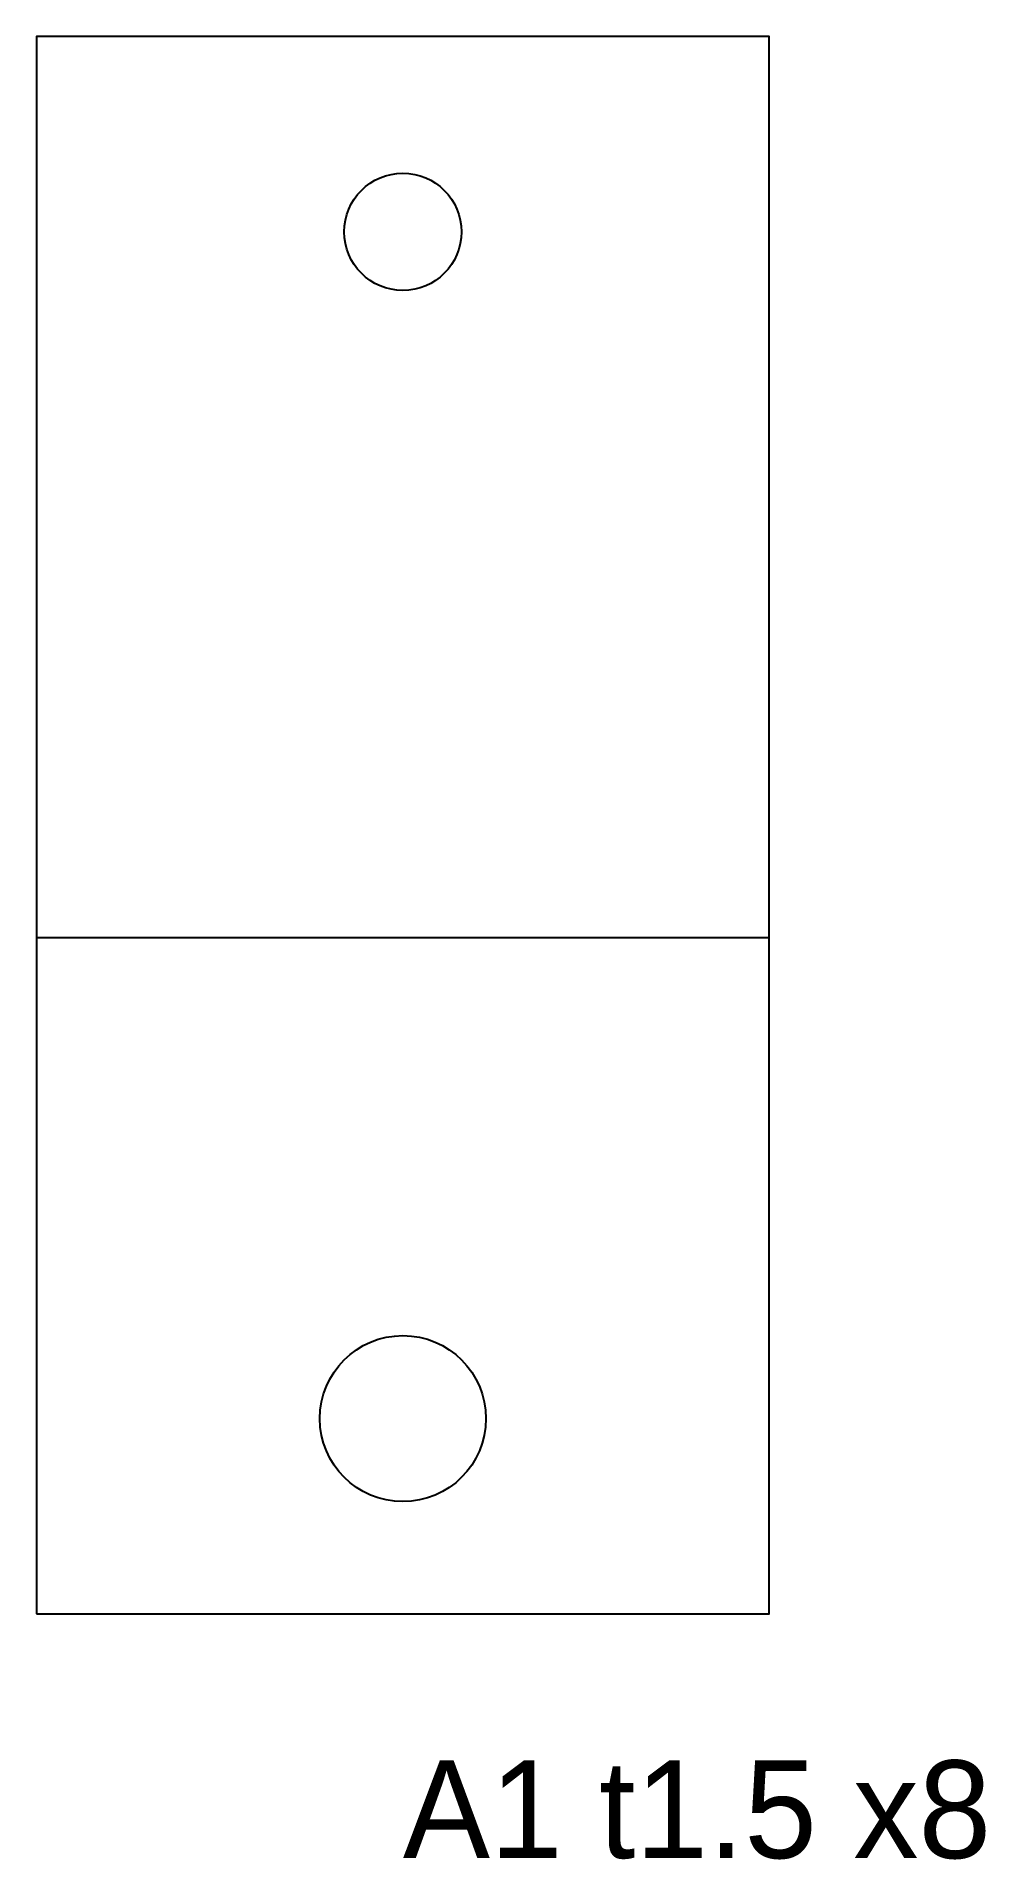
# Model space of a CAD drawing. Header units: metres. Extents: x -7.5 to 11.9, y -21.2 to 16.1.
import ezdxf

# ---------------------------------------------------------------- set-up
doc = ezdxf.new("R2010")
doc.units = ezdxf.units.M
for name, color, linetype in [('BEND', 7, 'Continuous'), ('CUT', 7, 'Continuous'), ('NOTES', 7, 'Continuous')]:
    doc.layers.add(name, color=color, linetype=linetype)

msp = doc.modelspace()

# ---------------------------------------------------------------- linework, layer by layer
at = {"layer": 'BEND'}
msp.add_lwpolyline([(-7.5, -2.3), (7.5, -2.3)], dxfattribs=at)
at = {"layer": 'CUT'}
msp.add_lwpolyline([(-7.5, -16.15), (7.5, -16.15), (7.5, 16.15), (-7.5, 16.15), (-7.5, -16.15)], dxfattribs=at)
for centre, radius in [((0, 12.15), 1.2), ((0, -12.15), 1.7)]:
    msp.add_circle(centre, radius, dxfattribs=at)

# ---------------------------------------------------------------- texts
at = {"layer": 'NOTES'}
msp.add_text('A1 t1.5 x8', height=2, dxfattribs=at).set_placement((0, -21.15))

doc.saveas('drawing.dxf')
